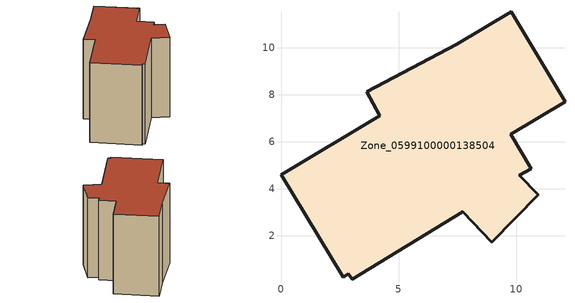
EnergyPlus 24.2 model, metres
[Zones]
Zone_0599100000138504
 floor ground (C_G): 2.86,0.37 2.65,0.24 0,4.59 4.19,7.11 3.64,8.12 7.46,10.14 9.78,11.53 12.07,7.71 9.76,6.32 10.64,4.84 10.13,4.57 10.94,3.74 8.96,1.72 7.72,3.02 3.03,0.14 z0
 wall outside (C_F): 8.96,1.72 10.94,3.74 10.13,4.57 10.64,4.84 9.76,6.32 12.07,7.71 9.78,11.53 7.46,10.14 3.64,8.12 4.19,7.11 0,4.59 2.65,0.24 2.86,0.37 3.03,0.14 7.72,3.02 8.96,1.72 z0:8.6
 roof outside (C_R): 3.03,0.14 7.72,3.02 8.96,1.72 10.94,3.74 10.13,4.57 10.64,4.84 9.76,6.32 12.07,7.71 9.78,11.53 7.46,10.14 3.64,8.12 4.19,7.11 0,4.59 2.65,0.24 2.86,0.37 z8.6
[BUILDING]
Pand.0599100000138504: North Axis=0; Terrain=City; Loads Convergence Tolerance Value=0.04; Temperature Convergence Tolerance Value=0.4; Solar Distribution=FullExterior; Maximum Number of Warmup Days=25; Minimum Number of Warmup Days=1
[Site:Location]
Rotterdam.The.Hague.AP_ZH_NLD Design_Conditions: Latitude=51.96; Longitude=4.45; Time Zone=1; Elevation=-4.5
[SITE:GROUNDTEMPERATURE:BUILDINGSURFACE]
18, 18, 18, 18, 18, 18, 18, 18, 18, 18, 18, 18
[MATERIAL] Thermal Absorptance=0.9; Solar Absorptance=0.7; Visible Absorptance=0.7
Name | Roughness | Thickness | Conductivity | Density | Specific Heat
G.TC.1946-1964 | MediumSmooth | 0.15 | 1 | 540 | 1210
F.TC.1946-1964 | Rough | 0.3 | 0.857143 | 1920 | 840
R.TC.1946-1964 | MediumRough | 0.2 | 0.235294 | 1500 | 1000
[CONSTRUCTION]
C_G: G.TC.1946-1964
C_F: F.TC.1946-1964
C_R: R.TC.1946-1964
[ZONE]
Zone_0599100000138504: Type=1; Multiplier=1; Ceiling Height=Autocalculate; Volume=Autocalculate; Floor Area=autocalculate; Part of Total Floor Area=Yes
[ZONEINFILTRATION:DESIGNFLOWRATE]
Infil_Zone_0599100000138504: Zone or ZoneList or Space or SpaceList=Zone_0599100000138504; Schedule=AlwaysOn; Design Flow Rate Calculation Method=Flow/Area; Flow Rate per Floor Area=0.003; Constant Term Coefficient=1; Temperature Term Coefficient=0; Velocity Term Coefficient=0; Velocity Squared Term Coefficient=0
[HVACTEMPLATE:ZONE:IDEALLOADSAIRSYSTEM]
Zone_0599100000138504: Maximum Heating Supply Air Temperature=50; Minimum Cooling Supply Air Temperature=13; Maximum Heating Supply Air Humidity Ratio=0.0156; Minimum Cooling Supply Air Humidity Ratio=0.0077; Heating Limit=NoLimit; Cooling Limit=NoLimit; Dehumidification Control Type=ConstantSensibleHeatRatio; Cooling Sensible Heat Ratio=0.7; Dehumidification Setpoint=60; Humidification Control Type=None; Humidification Setpoint=30; Outdoor Air Method=None; Outdoor Air Flow Rate per Person=0.00944; Outdoor Air Flow Rate per Zone Floor Area=0; Outdoor Air Flow Rate per Zone=0; Demand Controlled Ventilation Type=None; Outdoor Air Economizer Type=NoEconomizer; Heat Recovery Type=None; Sensible Heat Recovery Effectiveness=0.7; Latent Heat Recovery Effectiveness=0.65
[ZONECONTROL:THERMOSTAT]
ThermostatControl_Zone_0599100000138504: Zone or ZoneList=Zone_0599100000138504; Control Type Schedule=DualSetpointControlType; Control 1=Thermostat_Zone_0599100000138504; Temperature Difference Between Cutout And Setpoint=0
[THERMOSTATSETPOINT:DUALSETPOINT]
Thermostat_Zone_0599100000138504: Heating Setpoint Temperature Schedule=HeatingSetpoint_Zone_0599100000138504; Cooling Setpoint Temperature Schedule=CoolingSetpoint_Zone_0599100000138504
[SCHEDULE:COMPACT]
HeatingSetpoint_Zone_0599100000138504: Through: 12/31, For: AllDays, Until: 24:00, 21
CoolingSetpoint_Zone_0599100000138504: Through: 12/31, For: AllDays, Until: 24:00, 24
DualSetpointControlType: Through: 12/31, For: AllDays, Until: 24:00, 4
AlwaysOn: Through: 12/31, For: AllDays, Until: 24:00, 1
